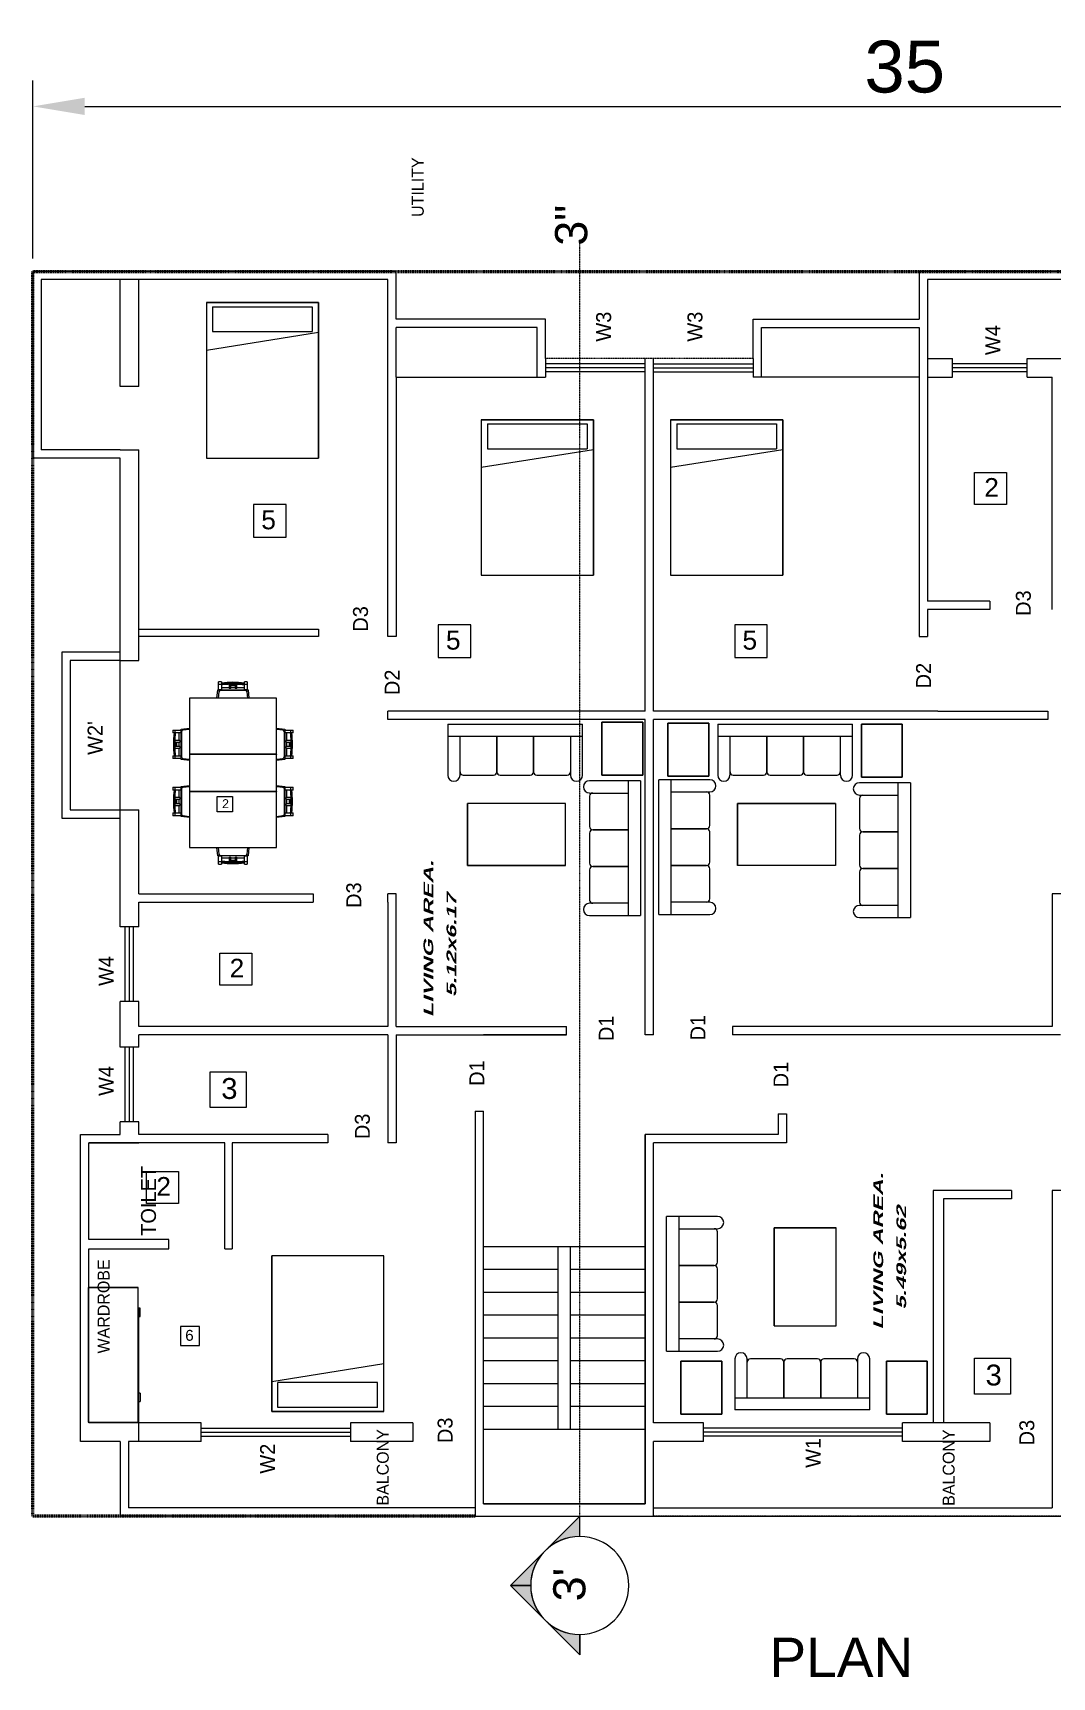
# Model space of a CAD drawing. Header units: millimetres. Extents: x 3093 to 4911, y 206 to 1650.
# Drawn here: x 3093 to 3584, y 858 to 1650 of the extents above; entities that cross this region are included whole.
import ezdxf

# ---------------------------------------------------------------- set-up
doc = ezdxf.new("R2010")
doc.units = ezdxf.units.MM
doc.linetypes.add('HIDDEN2', pattern=[0.1875, 0.125, -0.0625])
doc.layers.add('1', color=7, linetype='Continuous')
doc.layers.add('FF WALL', color=30, linetype='Continuous')
for name, color, linetype, lineweight in [('A-----SYP', 6, 'Continuous', 9), ('G-PLANOTM', 6, 'Continuous', 9), ('I-DETLFUM', 2, 'Continuous', 9)]:
    doc.layers.add(name, color=color, linetype=linetype, lineweight=lineweight)
doc.styles.add('KH1', font='')
doc.styles.get("Standard").update_dxf_attribs({"font": 'arial.ttf'})
doc.styles.get('KH1').set_extended_font_data('Arial Black')
doc.dimstyles.new('ISO-25', dxfattribs={"dimscale": 10, "dimtxt": 2.5, "dimasz": 2.5, "dimexe": 1.25, "dimexo": 0.625, "dimtad": 1, "dimlfac": 0.041667, "dimtxsty": 'Standard', "dimcen": 2.5, "dimadec": 0, "dimazin": 0, "dimtfac": 1, "dimtmove": 0, "dimatfit": 3, "dimfxl": 1, "dimarcsym": 0})

# ---------------------------------------------------------------- blocks, each defined once
blk = doc.blocks.new('js')
at = {"color": 7, "linetype": 'HIDDEN2', "lineweight": 53}
for p, q in [((-286.65, 387.57), (313.35, 387.57)), ((-286.65, 174.57), (-286.65, 387.57)), ((313.35, 387.57), (313.35, -452.43)), ((313.35, -452.43), (-286.65, -452.43))]:
    blk.add_line(p, q, dxfattribs=at)
at = {"color": 7, "linetype": 'HIDDEN2', "lineweight": 30}
blk.add_line((-286.65, -452.43), (-286.65, 88.57), dxfattribs=at)
at = {"color": 7, "linetype": 'HIDDEN2'}
blk.add_line((-286.65, -452.43), (-286.65, -188.43), dxfattribs=at)
blk = doc.blocks.new('Bed _3_ - 1372 x 1905mm - Double-142158-Level 2')
at = {"layer": 'I-DETLFUM', "color": 7}
for p, q in [((37.7, 35.7), (-16.32, 35.7)), ((-16.32, 35.7), (-16.32, -39.3)), ((-16.32, 35.7), (-16.32, -39.3)), ((-16.32, 35.7), (37.7, 35.7)), ((-13.32, 33.7), (-13.32, 21.7)), ((-13.32, 33.7), (34.7, 33.7)), ((34.7, 33.7), (34.7, 21.7)), ((37.7, -39.3), (37.7, 35.7)), ((37.7, 35.7), (37.7, -39.3)), ((37.7, 21.2), (-16.32, 12.63)), ((-13.32, 21.7), (34.7, 21.7)), ((-16.32, -39.3), (37.7, -39.3)), ((-16.32, -39.3), (37.7, -39.3))]:
    blk.add_line(p, q, dxfattribs=at)
blk = doc.blocks.new('Wardrobe - 55-176369-Level 2')
at = {"layer": 'I-DETLFUM', "color": 7}
for p, q in [((21.9, -10.98), (-43.1, -10.98)), ((-43.1, -10.98), (-43.1, -34.98)), ((-43.1, -10.98), (-43.1, -34.98)), ((-43.1, -10.98), (21.9, -10.98)), ((21.9, -34.98), (21.9, -10.98)), ((21.9, -10.98), (21.9, -34.98)), ((-43.1, -34.98), (21.9, -34.98)), ((-43.1, -34.98), (21.9, -34.98)), ((-33.1, -34.98), (-33.1, -35.98)), ((-29.1, -35.98), (-33.1, -35.98)), ((-29.1, -35.98), (-29.1, -34.98)), ((11.9, -34.98), (7.9, -34.98)), ((7.9, -34.98), (7.9, -35.98)), ((7.9, -35.98), (11.9, -35.98)), ((11.9, -35.98), (11.9, -34.98))]:
    blk.add_line(p, q, dxfattribs=at)
blk = doc.blocks.new('Sofa Three Seater - 1650 x 700 mm-164747-Level 2')
at = {"layer": 'G-PLANOTM', "color": 7}
for p, q in [((-32.48, 13.78), (-32.48, 7.87)), ((-32.48, 13.78), (-32.28, 13.78)), ((-32.28, 13.78), (-31.69, 13.78)), ((-31.69, 13.78), (-29.53, 13.78)), ((-29.53, 13.78), (-28.1, 13.78)), ((-28.1, 13.78), (-26.57, 13.78)), ((-26.57, 13.78), (26.57, 13.78)), ((26.57, 13.78), (28.1, 13.78)), ((28.1, 13.78), (29.53, 13.78)), ((29.53, 13.78), (31.69, 13.78)), ((31.69, 13.78), (32.28, 13.78)), ((32.28, 13.78), (32.48, 13.78)), ((32.48, 7.87), (32.48, 13.78)), ((-32.28, 7.87), (-32.48, 7.87)), ((-32.48, 7.87), (-32.48, -10.83)), ((-31.69, 7.87), (-32.28, 7.87)), ((-29.53, 7.87), (-31.69, 7.87)), ((-28.1, 7.87), (-29.53, 7.87)), ((-26.57, 7.87), (-28.1, 7.87)), ((26.57, 7.87), (-26.57, 7.87)), ((-26.57, -10.83), (-26.57, 7.87)), ((-8.86, 7.87), (-8.86, -9.25)), ((-8.86, -9.25), (-8.86, 7.87)), ((8.86, 7.87), (8.86, -9.25)), ((8.86, -9.25), (8.86, 7.87)), ((28.1, 7.87), (26.57, 7.87)), ((26.57, 7.87), (26.57, -10.83)), ((29.53, 7.87), (28.1, 7.87)), ((31.69, 7.87), (29.53, 7.87)), ((32.28, 7.87), (31.69, 7.87)), ((32.48, 7.87), (32.28, 7.87)), ((32.48, -10.83), (32.48, 7.87)), ((-25, -10.83), (-10.43, -10.83)), ((-7.28, -10.83), (7.28, -10.83)), ((10.43, -10.83), (25, -10.83))]:
    blk.add_line(p, q, dxfattribs=at)
for centre, radius, start, end in [((-29.53, -10.83), 2.95, 180, 360), ((-25, -9.25), 1.57, 180, 270), ((-10.43, -9.25), 1.57, 270, 360), ((-7.28, -9.25), 1.57, 180, 270), ((7.28, -9.25), 1.57, 270, 360), ((10.43, -9.25), 1.57, 180, 270), ((25, -9.25), 1.57, 270, 360), ((29.53, -10.83), 2.95, 180, 360)]:
    blk.add_arc(centre, radius, start, end, dxfattribs=at)
blk = doc.blocks.new('Table - Coffee _3_ - 1200 x 760mm-170253-Level 2')
at = {"layer": 'I-DETLFUM', "color": 7}
for p, q in [((47.39, 29.47), (0.15, 29.47)), ((0.15, 29.47), (0.15, -0.45)), ((0.15, 29.47), (0.15, -0.45)), ((0.15, 29.47), (47.39, 29.47)), ((47.39, -0.45), (47.39, 29.47)), ((47.39, 29.47), (47.39, -0.45)), ((0.15, -0.45), (47.39, -0.45)), ((0.15, -0.45), (47.39, -0.45))]:
    blk.add_line(p, q, dxfattribs=at)
blk = doc.blocks.new('Stool _4_ - my stool-173723-Level 2')
at = {"layer": 'I-DETLFUM', "color": 7}
for p, q in [((1.18, 3.39), (-24.41, 3.39)), ((-24.41, 3.39), (-24.41, -16.3)), ((-24.41, -16.3), (-24.41, 3.39)), ((-24.41, 3.39), (1.18, 3.39)), ((1.18, -16.3), (1.18, 3.39)), ((1.18, 3.39), (1.18, -16.3)), ((-24.41, -16.3), (1.18, -16.3)), ((1.18, -16.3), (-24.41, -16.3))]:
    blk.add_line(p, q, dxfattribs=at)
blk = doc.blocks.new('Stool _4_ - 650 x 500mm-171093-Level 2')
at = {"layer": 'I-DETLFUM', "color": 7}
for p, q in [((1.18, 3.39), (-24.41, 3.39)), ((-24.41, 3.39), (-24.41, -16.3)), ((-24.41, -16.3), (-24.41, 3.39)), ((-24.41, 3.39), (1.18, 3.39)), ((1.18, -16.3), (1.18, 3.39)), ((1.18, 3.39), (1.18, -16.3)), ((-24.41, -16.3), (1.18, -16.3)), ((1.18, -16.3), (-24.41, -16.3))]:
    blk.add_line(p, q, dxfattribs=at)
blk = doc.blocks.new('Sofa Three Seater - 1650 x 700 mm-171632-Level 2')
at = {"layer": 'G-PLANOTM', "color": 7}
for p, q in [((-32.48, 10.83), (-32.48, -7.87)), ((-26.57, -7.87), (-26.57, 10.83)), ((-10.43, 10.83), (-25, 10.83)), ((-8.86, 9.25), (-8.86, -7.87)), ((-8.86, -7.87), (-8.86, 9.25)), ((7.28, 10.83), (-7.28, 10.83)), ((8.86, 9.25), (8.86, -7.87)), ((8.86, -7.87), (8.86, 9.25)), ((25, 10.83), (10.43, 10.83)), ((26.57, 10.83), (26.57, -7.87)), ((32.48, -7.87), (32.48, 10.83)), ((-32.48, -7.87), (-32.48, -13.78)), ((-32.48, -7.87), (-32.28, -7.87)), ((-32.28, -7.87), (-31.69, -7.87)), ((-31.69, -7.87), (-29.53, -7.87)), ((-29.53, -7.87), (-28.1, -7.87)), ((-28.1, -7.87), (-26.57, -7.87)), ((-26.57, -7.87), (26.57, -7.87)), ((26.57, -7.87), (28.1, -7.87)), ((28.1, -7.87), (29.53, -7.87)), ((29.53, -7.87), (31.69, -7.87)), ((31.69, -7.87), (32.28, -7.87)), ((32.28, -7.87), (32.48, -7.87)), ((32.48, -13.78), (32.48, -7.87)), ((-32.28, -13.78), (-32.48, -13.78)), ((-31.69, -13.78), (-32.28, -13.78)), ((-29.53, -13.78), (-31.69, -13.78)), ((-28.1, -13.78), (-29.53, -13.78)), ((-26.57, -13.78), (-28.1, -13.78)), ((26.57, -13.78), (-26.57, -13.78)), ((28.1, -13.78), (26.57, -13.78)), ((29.53, -13.78), (28.1, -13.78)), ((31.69, -13.78), (29.53, -13.78)), ((32.28, -13.78), (31.69, -13.78)), ((32.48, -13.78), (32.28, -13.78))]:
    blk.add_line(p, q, dxfattribs=at)
for centre, radius, start, end in [((-29.53, 10.83), 2.95, 0, 180), ((-25, 9.25), 1.57, 90, 180), ((-10.43, 9.25), 1.57, 360, 90), ((-7.28, 9.25), 1.57, 90, 180), ((7.28, 9.25), 1.57, 360, 90), ((10.43, 9.25), 1.57, 90, 180), ((25, 9.25), 1.57, 0, 90), ((29.53, 10.83), 2.95, 0, 180)]:
    blk.add_arc(centre, radius, start, end, dxfattribs=at)
blk = doc.blocks.new('Table - Coffee _3_ - 1200 x 760mm-171633-Level 2')
at = {"layer": 'I-DETLFUM', "color": 7}
for p, q in [((0.15, 0.45), (47.39, 0.45)), ((0.15, -29.47), (0.15, 0.45)), ((0.15, 0.45), (47.39, 0.45)), ((0.15, -29.47), (0.15, 0.45)), ((47.39, 0.45), (47.39, -29.47)), ((47.39, -29.47), (47.39, 0.45)), ((47.39, -29.47), (0.15, -29.47)), ((0.15, -29.47), (47.39, -29.47))]:
    blk.add_line(p, q, dxfattribs=at)
blk = doc.blocks.new('Stool _4_ - 650 x 500mm-171634-Level 2')
at = {"layer": 'I-DETLFUM', "color": 7}
for p, q in [((-24.41, 16.3), (1.18, 16.3)), ((-24.41, -3.39), (-24.41, 16.3)), ((1.18, 16.3), (-24.41, 16.3)), ((-24.41, 16.3), (-24.41, -3.39)), ((1.18, 16.3), (1.18, -3.39)), ((1.18, -3.39), (1.18, 16.3)), ((1.18, -3.39), (-24.41, -3.39)), ((-24.41, -3.39), (1.18, -3.39))]:
    blk.add_line(p, q, dxfattribs=at)
blk = doc.blocks.new('Table - Dining w chairs _2_ - Table w 6 Seats-175491-Level 2')
at = {"layer": 'I-DETLFUM', "color": 7}
for p, q in [((-31.35, 22.75), (-31.35, -19.25)), ((-4.41, 22.75), (-31.35, 22.75)), ((-4.41, -19.25), (-4.41, 22.75)), ((-4.41, 22.75), (-4.35, 22.69)), ((-4.35, 22.69), (-4.29, 22.75)), ((-4.35, 22.69), (-4.35, -19.19)), ((13.59, 22.75), (-4.29, 22.75)), ((-4.29, 22.75), (-4.29, -19.25)), ((13.59, -19.25), (13.59, 22.75)), ((13.59, 22.75), (13.65, 22.69)), ((13.65, 22.69), (13.71, 22.75)), ((13.65, 22.69), (13.65, -19.19)), ((40.65, 22.75), (13.71, 22.75)), ((13.71, 22.75), (13.71, -19.25)), ((40.65, -19.25), (40.65, 22.75)), ((-31.35, -19.25), (-4.41, -19.25)), ((-4.41, -19.25), (-4.35, -19.19)), ((-4.35, -19.19), (-4.29, -19.25)), ((-4.29, -19.25), (13.59, -19.25)), ((13.59, -19.25), (13.65, -19.19)), ((13.65, -19.19), (13.71, -19.25)), ((13.71, -19.25), (40.65, -19.25))]:
    blk.add_line(p, q, dxfattribs=at)
blk = doc.blocks.new('UK_Mdrn Dining Chair - UK_Mdrn Dining Chair-174575-Level 2')
at = {"layer": 'I-DETLFUM', "color": 7}
for p, q in [((-6.89, 6.77), (-6.89, 7.95)), ((-5.51, 7.95), (-6.89, 7.95)), ((-5.51, 7.95), (-5.51, 6.77)), ((5.51, 6.77), (5.51, 7.95)), ((6.89, 7.95), (5.51, 7.95)), ((6.89, 7.95), (6.89, 6.77)), ((-7.74, 0), (-7.28, 4.01)), ((-7.28, 4.01), (7.28, 4.01)), ((-6.79, 3.1), (-7.15, 0)), ((-6.89, 4.01), (-6.89, 6.77)), ((-6.89, 6.77), (-5.51, 6.77)), ((-5.51, 4.01), (-6.89, 4.01)), ((-6.09, 4.01), (-6.69, 4.01)), ((6.01, 3.8), (-6.01, 3.8)), ((-5.51, 6.77), (-5.51, 6.51)), ((-5.51, 6.51), (-5.51, 6.3)), ((-5.51, 6.3), (-5.51, 4.01)), ((-1.87, 4.98), (-5.51, 4.98)), ((-1.87, 6.88), (-1.87, 4.64)), ((-1.08, 4.64), (-1.87, 4.64)), ((-1.08, 6.6), (-1.08, 6.9)), ((-1.08, 6.87), (1.08, 6.87)), ((1.08, 6.6), (-1.08, 6.6)), ((-1.08, 6.53), (1.08, 6.53)), ((-1.08, 6.25), (-1.08, 6.53)), ((1.08, 6.25), (-1.08, 6.25)), ((-1.08, 6.18), (1.08, 6.18)), ((-1.08, 4.64), (-1.08, 6.18)), ((1.08, 4.98), (-1.08, 4.98)), ((1.08, 6.89), (1.08, 6.6)), ((1.08, 6.53), (1.08, 6.25)), ((1.08, 6.18), (1.08, 4.64)), ((1.87, 4.64), (1.08, 4.64)), ((1.87, 4.64), (1.87, 6.86)), ((5.51, 4.98), (1.87, 4.98)), ((5.51, 6.51), (5.51, 6.77)), ((5.51, 6.77), (6.89, 6.77)), ((5.51, 6.3), (5.51, 6.51)), ((5.51, 4.01), (5.51, 6.3)), ((6.89, 4.01), (5.51, 4.01)), ((6.69, 4.01), (6.09, 4.01)), ((7.15, 0), (6.79, 3.1)), ((6.89, 6.77), (6.89, 4.01)), ((7.28, 4.01), (7.74, 0))]:
    blk.add_line(p, q, dxfattribs=at)
for centre, start, end in [((-6.01, 3.01), 90, 173.44341), ((6.01, 3.01), 6.55659, 90)]:
    blk.add_arc(centre, 0.787, start, end, dxfattribs=at)
for centre, major_axis, start_param, end_param in [((0, -31.53), (39.37, 0), 1.430335, 1.711258), ((-0.16, -31.46), (38.86, 0), 1.42436, 1.70901)]:
    blk.add_ellipse(centre, major_axis=major_axis, ratio=0.996195, start_param=start_param, end_param=end_param, dxfattribs=at)
blk.add_open_spline([(-5.51, 6.65), (-5.17, 6.69), (-4.48, 6.74), (-3.04, 6.84), (-1.15, 6.91), (1.16, 6.9), (3.04, 6.82), (4.48, 6.71), (5.17, 6.64), (5.51, 6.61)], degree=3, knots=[0, 0, 0, 0, 0.1, 0.2, 0.4, 0.6, 0.8, 0.9, 1, 1, 1, 1], dxfattribs=at)
blk = doc.blocks.new('UK_Mdrn Dining Chair - UK_Mdrn Dining Chair-175493-Level 2')
at = {"layer": 'I-DETLFUM', "color": 7}
for p, q in [((-7.28, -4.01), (-7.74, 0)), ((-7.15, 0), (-6.79, -3.1)), ((6.79, -3.1), (7.15, 0)), ((7.74, 0), (7.28, -4.01)), ((7.28, -4.01), (-7.28, -4.01)), ((-6.89, -4.01), (-5.51, -4.01)), ((-6.89, -6.77), (-6.89, -4.01)), ((-5.51, -6.77), (-6.89, -6.77)), ((-6.89, -7.95), (-6.89, -6.77)), ((-6.69, -4.01), (-6.09, -4.01)), ((-6.01, -3.8), (6.01, -3.8)), ((-5.51, -4.01), (-5.51, -6.3)), ((-5.51, -4.98), (-1.87, -4.98)), ((-5.51, -6.3), (-5.51, -6.51)), ((-5.51, -6.51), (-5.51, -6.77)), ((-5.51, -6.77), (-5.51, -7.95)), ((-1.87, -4.64), (-1.08, -4.64)), ((-1.87, -4.64), (-1.87, -6.88)), ((-1.08, -6.18), (-1.08, -4.64)), ((-1.08, -4.98), (1.08, -4.98)), ((1.08, -6.18), (-1.08, -6.18)), ((-1.08, -6.53), (-1.08, -6.25)), ((-1.08, -6.25), (1.08, -6.25)), ((1.08, -6.53), (-1.08, -6.53)), ((-1.08, -6.9), (-1.08, -6.6)), ((-1.08, -6.6), (1.08, -6.6)), ((1.08, -6.87), (-1.08, -6.87)), ((1.08, -4.64), (1.87, -4.64)), ((1.08, -4.64), (1.08, -6.18)), ((1.08, -6.25), (1.08, -6.53)), ((1.08, -6.6), (1.08, -6.89)), ((1.87, -6.86), (1.87, -4.64)), ((1.87, -4.98), (5.51, -4.98)), ((5.51, -6.3), (5.51, -4.01)), ((5.51, -4.01), (6.89, -4.01)), ((5.51, -6.51), (5.51, -6.3)), ((5.51, -6.77), (5.51, -6.51)), ((6.89, -6.77), (5.51, -6.77)), ((5.51, -7.95), (5.51, -6.77)), ((6.09, -4.01), (6.69, -4.01)), ((6.89, -4.01), (6.89, -6.77)), ((6.89, -6.77), (6.89, -7.95)), ((-6.89, -7.95), (-5.51, -7.95)), ((5.51, -7.95), (6.89, -7.95))]:
    blk.add_line(p, q, dxfattribs=at)
for centre, start, end in [((-6.01, -3.01), 186.55659, 270), ((6.01, -3.01), 270, 353.44341)]:
    blk.add_arc(centre, 0.787, start, end, dxfattribs=at)
for centre, major_axis, start_param, end_param in [((-0.16, 31.46), (38.86, 0), 4.574175, 4.858825), ((0, 31.53), (39.37, 0), 4.571928, 4.85285)]:
    blk.add_ellipse(centre, major_axis=major_axis, ratio=0.996195, start_param=start_param, end_param=end_param, dxfattribs=at)
blk.add_open_spline([(5.51, -6.61), (5.17, -6.64), (4.48, -6.71), (3.04, -6.82), (1.16, -6.9), (-1.15, -6.91), (-3.04, -6.84), (-4.48, -6.74), (-5.17, -6.69), (-5.51, -6.65)], degree=3, knots=[0, 0, 0, 0, 0.1, 0.2, 0.4, 0.6, 0.8, 0.9, 1, 1, 1, 1], dxfattribs=at)
blk = doc.blocks.new('Section - M_Section Head - Filled-1049-Level 2')
at = {"layer": 'A-----SYP'}
h = blk.add_hatch(color=7, dxfattribs=at)
edge = h.paths.add_edge_path(flags=0)
edge.add_line((-0.2362, 0.3341), (-0.2362, 0.2362))
edge.add_arc((-0.2362, 0), 0.2362, 90, 135)
edge.add_line((-0.4033, 0.167), (-0.2362, 0.3341))
h = blk.add_hatch(color=7, dxfattribs=at)
edge = h.paths.add_edge_path(flags=0)
edge.add_line((-0.2362, 0.3341), (-0.0692, 0.167))
edge.add_arc((-0.2362, 0), 0.2362, 45, 90)
edge.add_line((-0.2362, 0.2362), (-0.2362, 0.3341))
h = blk.add_hatch(color=7, dxfattribs=at)
edge = h.paths.add_edge_path(flags=0)
edge.add_line((-0.5703, 0), (-0.4033, 0.167))
edge.add_arc((-0.2362, 0), 0.2362, 135, 180)
edge.add_line((-0.4724, 0), (-0.5703, 0))
h = blk.add_hatch(color=7, dxfattribs=at)
edge = h.paths.add_edge_path(flags=0)
edge.add_line((0.0978, 0), (0, 0))
edge.add_arc((-0.2362, 0), 0.2362, 360, 405)
edge.add_line((-0.0692, 0.167), (0.0978, 0))
at = {"layer": 'A-----SYP', "color": 7}
for p, q in [((-0.2362, 0.3341), (-0.5703, 0)), ((-0.2362, 0.3341), (-0.4033, 0.167)), ((-0.2362, 0.3341), (0.0978, 0)), ((-0.2362, 0.2362), (-0.2362, 0.3341)), ((-0.2362, 0.3341), (-0.2362, 0.2362)), ((-0.0692, 0.167), (-0.2362, 0.3341)), ((-0.4033, 0.167), (-0.5703, 0)), ((0.0978, 0), (-0.0692, 0.167)), ((-0.5703, 0), (-0.4724, 0)), ((0, 0), (0.0978, 0)), ((-0.4724, 0), (-0.5703, 0)), ((0, 0), (0.0978, 0))]:
    blk.add_line(p, q, dxfattribs=at)
for start, end in [(360, 180), (135, 180), (90, 135), (45, 90), (360, 45), (180, 360)]:
    blk.add_arc((-0.2362, 0), 0.2362, start, end, dxfattribs=at)
blk = doc.blocks.new('*D27')
at = {"color": 0, "lineweight": -2, "transparency": 16777216}
for p, q in [((3093.1, 1541.39), (3093.1, 1627.16)), ((3933.1, 1541.39), (3933.1, 1627.16)), ((3118.1, 1614.66), (3908.1, 1614.66))]:
    blk.add_line(p, q, dxfattribs=at)
at = {"color": 0, "transparency": 16777216}
for points in [[(3118.1, 1618.83), (3118.1, 1610.49), (3093.1, 1614.66)], [(3908.1, 1618.83), (3908.1, 1610.49), (3933.1, 1614.66)]]:
    blk.add_solid(points, dxfattribs=at)
at = {"layer": 'Defpoints', "color": 0, "transparency": 16777216}
for p in [(3933.1, 1614.66), (3093.1, 1535.14), (3933.1, 1535.14)]:
    blk.add_point(p, dxfattribs=at)
at = {"color": 0, "transparency": 16777216, "insert": (3513.1, 1633.68), "char_height": 25, "attachment_point": 5}
blk.add_mtext('35', dxfattribs=at)

msp = doc.modelspace()

# ---------------------------------------------------------------- linework, layer by layer
at = {"linetype": 'ByBlock'}
for p, q in [((3144.097, 1479.711), (3144.097, 1531.144)), ((3144.097, 1388.144), (3144.097, 1449.144)), ((3310.097, 941.144), (3310.097, 1065.144))]:
    msp.add_line(p, q, dxfattribs=at)
for p, q in [((3264.097, 1512.144), (3264.097, 1531.144)), ((3268.097, 1512.144), (3268.097, 1535.144)), ((3732.097, 1535.144), (3520.097, 1535.144)), ((3728.097, 1531.144), (3524.097, 1531.144)), ((3264.097, 1484.144), (3264.097, 1512.144)), ((3268.097, 1484.144), (3268.097, 1508.144)), ((3336.097, 1484.144), (3336.097, 1508.144)), ((3340.097, 1493.144), (3340.097, 1512.144)), ((3440.097, 1493.144), (3440.097, 1512.144)), ((3444.097, 1484.144), (3444.097, 1508.144)), ((3340.097, 1493.144), (3340.097, 1484.144)), ((3388.097, 1490.644), (3340.097, 1490.644)), ((3392.097, 1490.644), (3440.097, 1490.644)), ((3440.097, 1493.144), (3440.097, 1484.144)), ((3536.097, 1484.144), (3536.097, 1493.144)), ((3572.097, 1490.644), (3536.097, 1490.644)), ((3572.097, 1484.144), (3572.097, 1493.144)), ((3388.097, 1488.644), (3340.097, 1488.644)), ((3388.097, 1486.644), (3340.097, 1486.644)), ((3392.097, 1488.644), (3440.097, 1488.644)), ((3392.097, 1486.644), (3440.097, 1486.644)), ((3572.097, 1488.644), (3536.097, 1488.644)), ((3572.097, 1486.644), (3536.097, 1486.644)), ((3144.097, 1479.711), (3135.097, 1479.711)), ((3135.097, 1449.144), (3144.097, 1449.144)), ((3144.097, 1359.144), (3144.097, 1362.68)), ((3144.097, 1362.68), (3230.707, 1362.68)), ((3230.707, 1359.144), (3144.097, 1359.144)), ((3230.707, 1362.68), (3230.707, 1359.144)), ((3135.097, 1351.644), (3107.097, 1351.644)), ((3107.097, 1351.644), (3107.097, 1271.644)), ((3135.097, 1347.644), (3111.097, 1347.644)), ((3111.097, 1347.644), (3111.097, 1275.644)), ((3135.097, 1347.644), (3144.097, 1347.644)), ((3135.097, 1275.644), (3135.097, 1347.644)), ((3107.097, 1271.644), (3135.097, 1271.644)), ((3111.097, 1275.644), (3135.097, 1275.644)), ((3135.097, 1275.644), (3144.097, 1275.644)), ((3144.097, 1219.144), (3135.097, 1219.144)), ((3137.597, 1183.144), (3137.597, 1219.144)), ((3139.597, 1183.144), (3139.597, 1219.144)), ((3141.597, 1183.144), (3141.597, 1219.144)), ((3144.097, 1183.144), (3135.097, 1183.144)), ((3268.097, 1171.144), (3306.097, 1171.144)), ((3268.097, 1167.144), (3306.097, 1167.144)), ((3306.097, 1167.144), (3310.097, 1167.144)), ((3144.097, 1161.144), (3135.097, 1161.144)), ((3137.597, 1125.144), (3137.597, 1161.144)), ((3139.597, 1125.144), (3139.597, 1161.144)), ((3141.597, 1125.144), (3141.597, 1161.144)), ((3306.097, 1130.432), (3310.097, 1130.432)), ((3144.097, 1125.144), (3135.097, 1125.144)), ((3235.168, 1119.144), (3235.168, 1115.144)), ((3264.097, 1119.144), (3264.097, 1115.144)), ((3185.539, 1064.012), (3185.539, 1115.144)), ((3189.097, 1115.144), (3189.097, 1064.012)), ((3388.097, 941.144), (3388.097, 1087.144)), ((3564.476, 1092.144), (3564.476, 1088.144)), ((3158.571, 1068.539), (3120.097, 1068.539)), ((3120.097, 1064.012), (3158.571, 1064.012)), ((3158.571, 1064.012), (3158.571, 1068.539)), ((3185.539, 1064.012), (3189.097, 1064.012)), ((3310.097, 1065.144), (3388.097, 1065.144)), ((3346.097, 977.144), (3346.097, 1065.144)), ((3352.097, 977.144), (3352.097, 1065.144)), ((3388.097, 941.144), (3388.097, 1065.144)), ((3392.097, 987.144), (3392.097, 1065.144)), ((3310.097, 1054.144), (3346.097, 1054.144)), ((3352.097, 1054.144), (3388.097, 1054.144)), ((3310.097, 1043.144), (3346.097, 1043.144)), ((3352.097, 1043.144), (3388.097, 1043.144)), ((3310.097, 1032.144), (3346.097, 1032.144)), ((3352.097, 1032.144), (3388.097, 1032.144)), ((3310.097, 1021.144), (3346.097, 1021.144)), ((3352.097, 1021.144), (3388.097, 1021.144)), ((3310.097, 1010.144), (3346.097, 1010.144)), ((3352.097, 1010.144), (3388.097, 1010.144)), ((3310.097, 999.144), (3346.097, 999.144)), ((3352.097, 999.144), (3388.097, 999.144)), ((3310.097, 988.144), (3346.097, 988.144)), ((3352.097, 988.144), (3388.097, 988.144)), ((3174.097, 980.144), (3144.097, 980.144)), ((3174.097, 971.144), (3174.097, 980.144)), ((3174.097, 977.644), (3246.097, 977.644)), ((3174.097, 975.644), (3246.097, 975.644)), ((3276.097, 980.144), (3246.097, 980.144)), ((3246.097, 980.144), (3246.097, 971.144)), ((3276.097, 980.144), (3276.097, 971.144)), ((3310.097, 977.144), (3388.097, 977.144)), ((3416.097, 971.144), (3416.097, 980.144)), ((3512.097, 977.644), (3416.097, 977.644)), ((3512.097, 975.644), (3416.097, 975.644)), ((3512.097, 975.644), (3416.097, 975.644)), ((3512.097, 971.144), (3512.097, 980.144)), ((3554.097, 980.144), (3554.097, 971.144)), ((3584.097, 980.144), (3584.097, 939.144)), ((3144.097, 971.144), (3139.097, 971.144)), ((3174.097, 971.144), (3144.097, 971.144)), ((3174.097, 973.644), (3246.097, 973.644)), ((3276.097, 971.144), (3246.097, 971.144)), ((3306.097, 971.144), (3306.097, 935.144)), ((3512.097, 973.644), (3416.097, 973.644)), ((3392.097, 939.144), (3584.097, 939.144)), ((3392.097, 935.144), (3732.097, 935.144))]:
    msp.add_line(p, q)
at = {"linetype": 'HIDDEN2'}
msp.add_line((3440.097, 1493.144), (3340.097, 1493.144), dxfattribs=at)
at = {"layer": '1'}
for points in [[(3546.644, 1438.223), (3562.16, 1438.223), (3562.16, 1422.707), (3546.644, 1422.707)], [(3215.051, 1422.712), (3199.365, 1422.712), (3199.365, 1407.026), (3215.051, 1407.026)], [(3304.018, 1364.709), (3288.332, 1364.709), (3288.332, 1349.022), (3304.018, 1349.022)], [(3446.871, 1364.709), (3431.185, 1364.709), (3431.185, 1349.022), (3446.871, 1349.022)], [(3181.946, 1282.014), (3189.328, 1282.014), (3189.328, 1274.631), (3181.946, 1274.631)], [(3183.083, 1206.541), (3198.599, 1206.541), (3198.599, 1191.025), (3183.083, 1191.025)], [(3178.491, 1149.373), (3195.807, 1149.373), (3195.807, 1132.057), (3178.491, 1132.057)], [(3147.788, 1101.327), (3163.304, 1101.327), (3163.304, 1085.81), (3147.788, 1085.81)], [(3173.287, 1026.526), (3164.257, 1026.526), (3164.257, 1017.496), (3173.287, 1017.496)], [(3546.701, 1011.258), (3564.017, 1011.258), (3564.017, 993.942), (3546.701, 993.942)]]:
    msp.add_lwpolyline(points, close=True, dxfattribs=at)
at = {"layer": 'A-----SYP', "linetype": 'HIDDEN2'}
msp.add_line((3356.53, 935.144), (3356.53, 1549.856), dxfattribs=at)
at = {"layer": 'FF WALL'}
for p, q in [((3268.097, 1535.144), (3093.097, 1535.144)), ((3093.097, 1535.144), (3093.097, 1445.144)), ((3264.097, 1531.144), (3097.097, 1531.144)), ((3097.097, 1531.144), (3097.097, 1449.144)), ((3520.097, 1535.144), (3520.097, 1512.144)), ((3524.097, 1531.144), (3524.097, 1484.144)), ((3340.097, 1512.144), (3268.097, 1512.144)), ((3336.097, 1508.144), (3268.097, 1508.144)), ((3440.097, 1512.144), (3520.097, 1512.144)), ((3444.097, 1508.144), (3520.097, 1508.144)), ((3520.097, 1508.144), (3520.097, 1484.144)), ((3388.097, 1323.144), (3388.097, 1493.144)), ((3392.097, 1323.144), (3392.097, 1493.144)), ((3524.097, 1493.144), (3536.097, 1493.144)), ((3572.097, 1493.144), (3614.097, 1493.144)), ((3264.097, 1359.144), (3264.097, 1484.144)), ((3268.097, 1484.144), (3268.097, 1359.144)), ((3268.097, 1484.144), (3340.097, 1484.144)), ((3520.097, 1484.144), (3440.097, 1484.144)), ((3520.097, 1484.144), (3520.097, 1359.144)), ((3524.097, 1484.144), (3536.097, 1484.144)), ((3524.097, 1484.144), (3536.097, 1484.144)), ((3524.097, 1484.144), (3524.097, 1376.144)), ((3572.097, 1484.144), (3584.097, 1484.144)), ((3572.097, 1484.144), (3584.097, 1484.144)), ((3584.097, 1372.144), (3584.097, 1484.144)), ((3135.097, 1445.144), (3093.097, 1445.144)), ((3135.097, 1449.144), (3097.097, 1449.144)), ((3144.097, 1347.644), (3144.097, 1388.144)), ((3554.097, 1376.144), (3524.097, 1376.144)), ((3524.097, 1372.144), (3524.097, 1359.144)), ((3554.097, 1372.144), (3524.097, 1372.144)), ((3554.097, 1376.144), (3554.097, 1372.144)), ((3268.097, 1359.144), (3264.097, 1359.144)), ((3520.097, 1359.144), (3524.097, 1359.144)), ((3264.097, 1319.144), (3264.097, 1323.144)), ((3388.097, 1323.144), (3264.097, 1323.144)), ((3268.097, 1319.144), (3264.097, 1319.144)), ((3388.097, 1319.144), (3264.097, 1319.144)), ((3388.097, 1167.144), (3388.097, 1319.144)), ((3529.097, 1323.144), (3392.097, 1323.144)), ((3392.097, 1167.144), (3392.097, 1319.144)), ((3582.097, 1319.144), (3392.097, 1319.144)), ((3529.097, 1323.144), (3582.097, 1323.144)), ((3582.097, 1323.144), (3582.097, 1319.144)), ((3144.097, 1235.144), (3144.097, 1275.644)), ((3144.097, 1235.144), (3228.097, 1235.144)), ((3144.097, 1231.144), (3228.097, 1231.144)), ((3228.097, 1235.144), (3228.097, 1231.144)), ((3268.097, 1235.144), (3264.097, 1235.144)), ((3264.097, 1231.144), (3264.097, 1235.144)), ((3264.097, 1231.144), (3264.097, 1171.144)), ((3268.097, 1171.144), (3268.097, 1235.144)), ((3728.097, 1235.144), (3584.097, 1235.144)), ((3264.097, 1171.144), (3144.097, 1171.144)), ((3264.097, 1167.144), (3144.097, 1167.144)), ((3264.097, 1167.144), (3264.097, 1119.144)), ((3268.097, 1167.144), (3268.097, 1115.144)), ((3306.097, 1171.144), (3310.097, 1171.144)), ((3310.097, 1171.144), (3350.097, 1171.144)), ((3350.097, 1167.144), (3310.097, 1167.144)), ((3350.097, 1167.144), (3350.097, 1171.144)), ((3392.097, 1167.144), (3388.097, 1167.144)), ((3584.097, 1171.144), (3430.097, 1171.144)), ((3430.097, 1171.144), (3430.097, 1167.144)), ((3452.097, 1167.144), (3430.097, 1167.144)), ((3504.097, 1171.144), (3452.097, 1171.144)), ((3504.097, 1167.144), (3452.097, 1167.144)), ((3588.097, 1167.144), (3456.097, 1167.144)), ((3306.097, 1130.432), (3306.097, 980.144)), ((3310.097, 1065.144), (3310.097, 1130.432)), ((3452.097, 1129.144), (3452.097, 1119.144)), ((3452.097, 1129.144), (3456.097, 1129.144)), ((3452.097, 1129.144), (3452.097, 1119.144)), ((3456.097, 1129.144), (3456.097, 1115.144)), ((3456.097, 1129.144), (3456.097, 1115.144)), ((3456.097, 1129.144), (3456.097, 1125.144)), ((3116.097, 971.144), (3116.097, 1119.144)), ((3116.097, 1119.144), (3135.097, 1119.144)), ((3219.097, 1119.144), (3144.097, 1119.144)), ((3235.168, 1119.144), (3219.097, 1119.144)), ((3388.097, 1065.144), (3388.097, 1119.144)), ((3452.097, 1119.144), (3388.097, 1119.144)), ((3120.097, 1115.144), (3144.097, 1115.144)), ((3120.097, 1068.539), (3120.097, 1115.144)), ((3185.539, 1115.144), (3120.097, 1115.144)), ((3219.097, 1115.144), (3189.097, 1115.144)), ((3235.168, 1115.144), (3219.097, 1115.144)), ((3268.097, 1115.144), (3264.097, 1115.144)), ((3456.097, 1115.144), (3392.097, 1115.144)), ((3392.097, 980.144), (3392.097, 1115.144)), ((3526.861, 1092.144), (3526.861, 980.144)), ((3526.861, 1092.144), (3526.861, 980.144)), ((3564.476, 1092.144), (3526.861, 1092.144)), ((3531.749, 1088.144), (3531.749, 980.144)), ((3564.476, 1088.144), (3531.749, 1088.144)), ((3698.097, 1092.144), (3584.097, 1092.144)), ((3584.097, 1092.144), (3584.097, 980.144)), ((3120.097, 980.144), (3120.097, 1064.012)), ((3144.097, 980.144), (3120.097, 980.144)), ((3306.097, 980.144), (3306.097, 935.144)), ((3135.097, 971.144), (3135.097, 935.144)), ((3139.097, 971.144), (3139.097, 939.144)), ((3392.097, 935.144), (3392.097, 971.144)), ((3306.097, 939.144), (3139.097, 939.144)), ((3310.097, 941.144), (3388.097, 941.144)), ((3306.097, 935.144), (3135.097, 935.144)), ((3306.097, 935.144), (3392.097, 935.144))]:
    msp.add_line(p, q, dxfattribs=at)
at = {"layer": 'FF WALL', "linetype": 'ByBlock'}
for p, q in [((3135.097, 1479.711), (3135.097, 1531.144)), ((3135.097, 1347.644), (3135.097, 1445.144)), ((3135.097, 1219.144), (3135.097, 1275.644)), ((3144.097, 1219.144), (3144.097, 1231.144)), ((3135.097, 1161.144), (3135.097, 1183.144)), ((3144.097, 1171.144), (3144.097, 1183.144)), ((3144.097, 1171.144), (3144.097, 1173.144)), ((3144.097, 1161.144), (3144.097, 1167.144)), ((3310.097, 1107.144), (3310.097, 1130.432)), ((3310.097, 941.144), (3310.097, 1130.432)), ((3135.097, 1119.144), (3135.097, 1125.144)), ((3144.097, 1119.144), (3144.097, 1125.144)), ((3144.097, 971.144), (3144.097, 1035.394)), ((3416.097, 980.144), (3392.097, 980.144)), ((3554.097, 980.144), (3512.097, 980.144)), ((3135.097, 971.144), (3116.097, 971.144)), ((3416.097, 971.144), (3392.097, 971.144)), ((3554.097, 971.144), (3512.097, 971.144))]:
    msp.add_line(p, q, dxfattribs=at)
at = {"layer": 'FF WALL'}
for points in [[(3584.097, 1235.144), (3584.097, 1171.144)], [(3310.097, 1167.144), (3350.097, 1167.144)], [(3388.097, 1119.144), (3388.097, 941.144), (3310.097, 941.144), (3310.097, 1130.432)]]:
    msp.add_lwpolyline(points, dxfattribs=at)

# ---------------------------------------------------------------- block references
at = {"layer": 'A-----SYP', "xscale": 99.99999999999993, "yscale": 99.99999999999993, "zscale": 99.99999999999993, "rotation": 90}
msp.add_blockref('Section - M_Section Head - Filled-1049-Level 2', (3356.53, 925.359), dxfattribs=at)
at = {"layer": 'FF WALL', "rotation": 90}
msp.add_blockref('js', (3480.671, 1221.795), dxfattribs=at)
at = {"layer": 'G-PLANOTM'}
msp.add_blockref('Sofa Three Seater - 1650 x 700 mm-164747-Level 2', (3325.445, 1303.144), dxfattribs=at)
for name, p, rotation in [('Sofa Three Seater - 1650 x 700 mm-171632-Level 2', (3455.5, 1303.144), 180), ('Sofa Three Seater - 1650 x 700 mm-164747-Level 2', (3372.097, 1257.144), 270), ('Sofa Three Seater - 1650 x 700 mm-171632-Level 2', (3408.347, 1257.644), 270), ('Sofa Three Seater - 1650 x 700 mm-171632-Level 2', (3502.097, 1256.144), 90), ('Sofa Three Seater - 1650 x 700 mm-164747-Level 2', (3412.097, 1047.144), 90), ('Sofa Three Seater - 1650 x 700 mm-164747-Level 2', (3463.75, 1000.144), 180)]:
    msp.add_blockref(name, p, dxfattribs=dict(at, rotation=rotation))
at = {"layer": 'I-DETLFUM'}
for name, p in [('Bed _3_ - 1372 x 1905mm - Double-142158-Level 2', (3193, 1484.417)), ('Bed _3_ - 1372 x 1905mm - Double-142158-Level 2', (3325.409, 1427.939)), ('Bed _3_ - 1372 x 1905mm - Double-142158-Level 2', (3416.651, 1427.939)), ('UK_Mdrn Dining Chair - UK_Mdrn Dining Chair-174575-Level 2', (3189.459, 1329.389))]:
    msp.add_blockref(name, p, dxfattribs=at)
for name, p, rotation in [('Table - Dining w chairs _2_ - Table w 6 Seats-175491-Level 2', (3187.713, 1298.042), 270), ('Stool _4_ - 650 x 500mm-171093-Level 2', (3383.552, 1293.525), 270), ('Stool _4_ - 650 x 500mm-171634-Level 2', (3402.393, 1293.025), 270), ('Stool _4_ - 650 x 500mm-171634-Level 2', (3495.643, 1292.525), 270), ('UK_Mdrn Dining Chair - UK_Mdrn Dining Chair-175493-Level 2', (3168.459, 1307.169), 270), ('UK_Mdrn Dining Chair - UK_Mdrn Dining Chair-174575-Level 2', (3210.459, 1307.169), 270), ('UK_Mdrn Dining Chair - UK_Mdrn Dining Chair-174575-Level 2', (3168.459, 1279.61), 90), ('UK_Mdrn Dining Chair - UK_Mdrn Dining Chair-175493-Level 2', (3210.459, 1279.61), 90), ('Table - Coffee _3_ - 1200 x 760mm-170253-Level 2', (3349.866, 1278.278), 179.9999999999997), ('Table - Coffee _3_ - 1200 x 760mm-171633-Level 2', (3479.866, 1249.254), 179.9999999999999), ('UK_Mdrn Dining Chair - UK_Mdrn Dining Chair-174575-Level 2', (3189.459, 1257.389), 180.0000000000001), ('Table - Coffee _3_ - 1200 x 760mm-170253-Level 2', (3479.61, 1026.753), 90), ('Bed _3_ - 1372 x 1905mm - Double-142158-Level 2', (3245.856, 1021.297), 180), ('Wardrobe - 55-176369-Level 2', (3108.865, 1023.492), 90), ('Stool _4_ - 650 x 500mm-171093-Level 2', (3408.643, 1008.763), 90), ('Stool _4_ - my stool-173723-Level 2', (3507.643, 1008.763), 90)]:
    msp.add_blockref(name, p, dxfattribs=dict(at, rotation=rotation))

# ---------------------------------------------------------------- texts
at = {"rotation": 90}
for s, width, heights, insert, char_height, attachment_point in [('{\\fShonar Bangla|b0|i0|c0|p34;UTILITY}', 2.4, [0], (3275.625, 1561.386), 5.76, 1), ('{\\fElephant|b0|i0|c0|p18;W3}', 13.33352, [2.300382107023324e-13], (3364.447, 1501.269), 7.2, 1), ('{\\fElephant|b0|i0|c0|p18;W3}', 13.33352, [2.300382107023324e-13], (3415.748, 1501.269), 7.2, 7), ('{\\fElephant|b0|i0|c0|p18;W4}', 13.33352, [2.300382107023324e-13], (3551.947, 1494.769), 7.2, 1), ('{\\fElephant|b0|i0|c0|p18;D3}', 4.95341, [2.300382107023324e-13], (3566.634, 1369.081), 7.2, 1), ('{\\fElephant|b0|i0|c0|p18;D3}', 4.95341, [2.300382107023324e-13], (3247.318, 1361.471), 7.2, 1), ('{\\fElephant|b0|i0|c0|p18;D2}', 5.11837, [2.300382107023324e-13], (3262.572, 1330.894), 7.2, 1), ('{\\fElephant|b0|i0|c0|p18;D2}', 5.11837, [2.300382107023324e-13], (3518.572, 1334.144), 7.2, 1), ("{\\fElephant|b0|i0|c0|p18;W2'}", 13.33352, [2.300382107023324e-13], (3119.447, 1302.081), 7.2, 1), ('{\\fElephant|b0|i0|c0|p18;D3}', 4.95341, [2.300382107023324e-13], (3244.072, 1228.331), 7.2, 1), ('{\\fElephant|b0|i0|c0|p18;W4}', 13.33352, [2.300382107023324e-13], (3124.759, 1190.706), 7.2, 1), ('{\\fElephant|b0|i0|c0|p18;D1}', 13.33352, [2.300382107023324e-13], (3365.697, 1164.144), 7.2, 1), ('{\\fElephant|b0|i0|c0|p18;D1}', 13.33352, [2.300382107023324e-13], (3409.884, 1164.456), 7.2, 1), ('{\\fElephant|b0|i0|c0|p18;W4}', 13.33352, [2.300382107023324e-13], (3124.759, 1137.706), 7.2, 1), ('{\\fElephant|b0|i0|c0|p18;D1}', 13.33352, [2.300382107023324e-13], (3303.354, 1142.581), 7.2, 1), ('{\\fElephant|b0|i0|c0|p18;D1}', 13.33352, [2.300382107023324e-13], (3449.884, 1141.831), 7.2, 1), ('{\\fElephant|b0|i0|c0|p18;D3}', 4.95341, [2.300382107023324e-13], (3248.214, 1116.887), 7.2, 1), ('{\\fElephant|b0|i0|c0|p18;TOILET}', 4.95341, [2.300382107023324e-13], (3145.184, 1070.28), 7.2, 1), ('{\\fShonar Bangla|b0|i0|c0|p34;WARDROBE}', 2.4, [0], (3124.259, 1013.581), 5.76, 1), ('{\\fShonar Bangla|b0|i0|c0|p34;BALCONY}', 2.4, [0], (3258.759, 940.269), 5.76, 1), ('{\\fElephant|b0|i0|c0|p18;D3}', 4.95341, [2.300382107023324e-13], (3288.072, 970.394), 7.2, 1), ('{\\fShonar Bangla|b0|i0|c0|p34;BALCONY}', 2.4, [0], (3531.384, 940.144), 5.76, 1), ('{\\fElephant|b0|i0|c0|p18;D3}', 4.95341, [2.300382107023324e-13], (3568.322, 969.269), 7.2, 1), ('{\\fElephant|b0|i0|c0|p18;W2}', 13.33352, [2.300382107023324e-13], (3202.572, 955.644), 7.2, 1), ('{\\fElephant|b0|i0|c0|p18;W1}', 13.33352, [2.300382107023324e-13], (3465.384, 958.456), 7.2, 1)]:
    msp.add_mtext_dynamic_manual_height_columns(s, width=width, gutter_width=45, heights=heights, dxfattribs=dict(at, insert=insert, char_height=char_height, attachment_point=attachment_point))
at = {"insert": (3447.901, 876.582), "char_height": 19, "attachment_point": 1}
msp.add_mtext_dynamic_manual_height_columns('PLAN', width=2.17103, gutter_width=95, heights=[0], dxfattribs=at)
at = {"layer": '1'}
for s, height, p in [('2', 9.026, (3551.437, 1426.474)), ('5', 9.125, (3203.097, 1410.835)), ('5', 9.125, (3292.064, 1352.831)), ('5', 9.125, (3434.917, 1352.831)), ('2', 4.294, (3184.226, 1276.424)), ('2', 9.026, (3187.876, 1194.793)), ('3', 10.073, (3183.84, 1136.261)), ('2', 9.026, (3152.581, 1089.578)), ('6', 5.253, (3166.477, 1019.689)), ('3', 10.073, (3552.05, 998.147))]:
    msp.add_text(s, height=height, dxfattribs=at).set_placement(p)
at = {"layer": '1', "linetype": 'ByBlock', "style": 'KH1', "oblique": 20, "width": 1.5}
for s, p in [('LIVING AREA.', (3285.965, 1175.688)), ('  5.12x6.17', (3297.043, 1179.093)), ('LIVING AREA.', (3502.689, 1025.074)), ('  5.49x5.62', (3513.767, 1028.478))]:
    msp.add_text(s, height=4.68567, rotation=89.999864, dxfattribs=at).set_placement(p)
at = {"layer": 'A-----SYP', "char_height": 15.48871, "width": 25.51014, "attachment_point": 2, "rotation": 90, "line_spacing_factor": 0.938532}
for s, insert in [('{\\fArial|b0|i0|c0|p34;3"}', (3344.651, 1557.343)), ("{\\fArial|b0|i0|c0|p34;3'}", (3343.776, 902.184))]:
    msp.add_mtext(s, dxfattribs=dict(at, insert=insert))

# ---------------------------------------------------------------- dimensions: what is measured, and where the dimension line sits
dim = msp.add_linear_dim(base=(3933.097, 1614.661), p1=(3093.097, 1535.144), p2=(3933.097, 1535.144), dimstyle='ISO-25')
dim.commit()
dim.dimension.update_dxf_attribs({"geometry": '*D27', "text_midpoint": (3513.097, 1633.683)})

doc.saveas('drawing.dxf')
